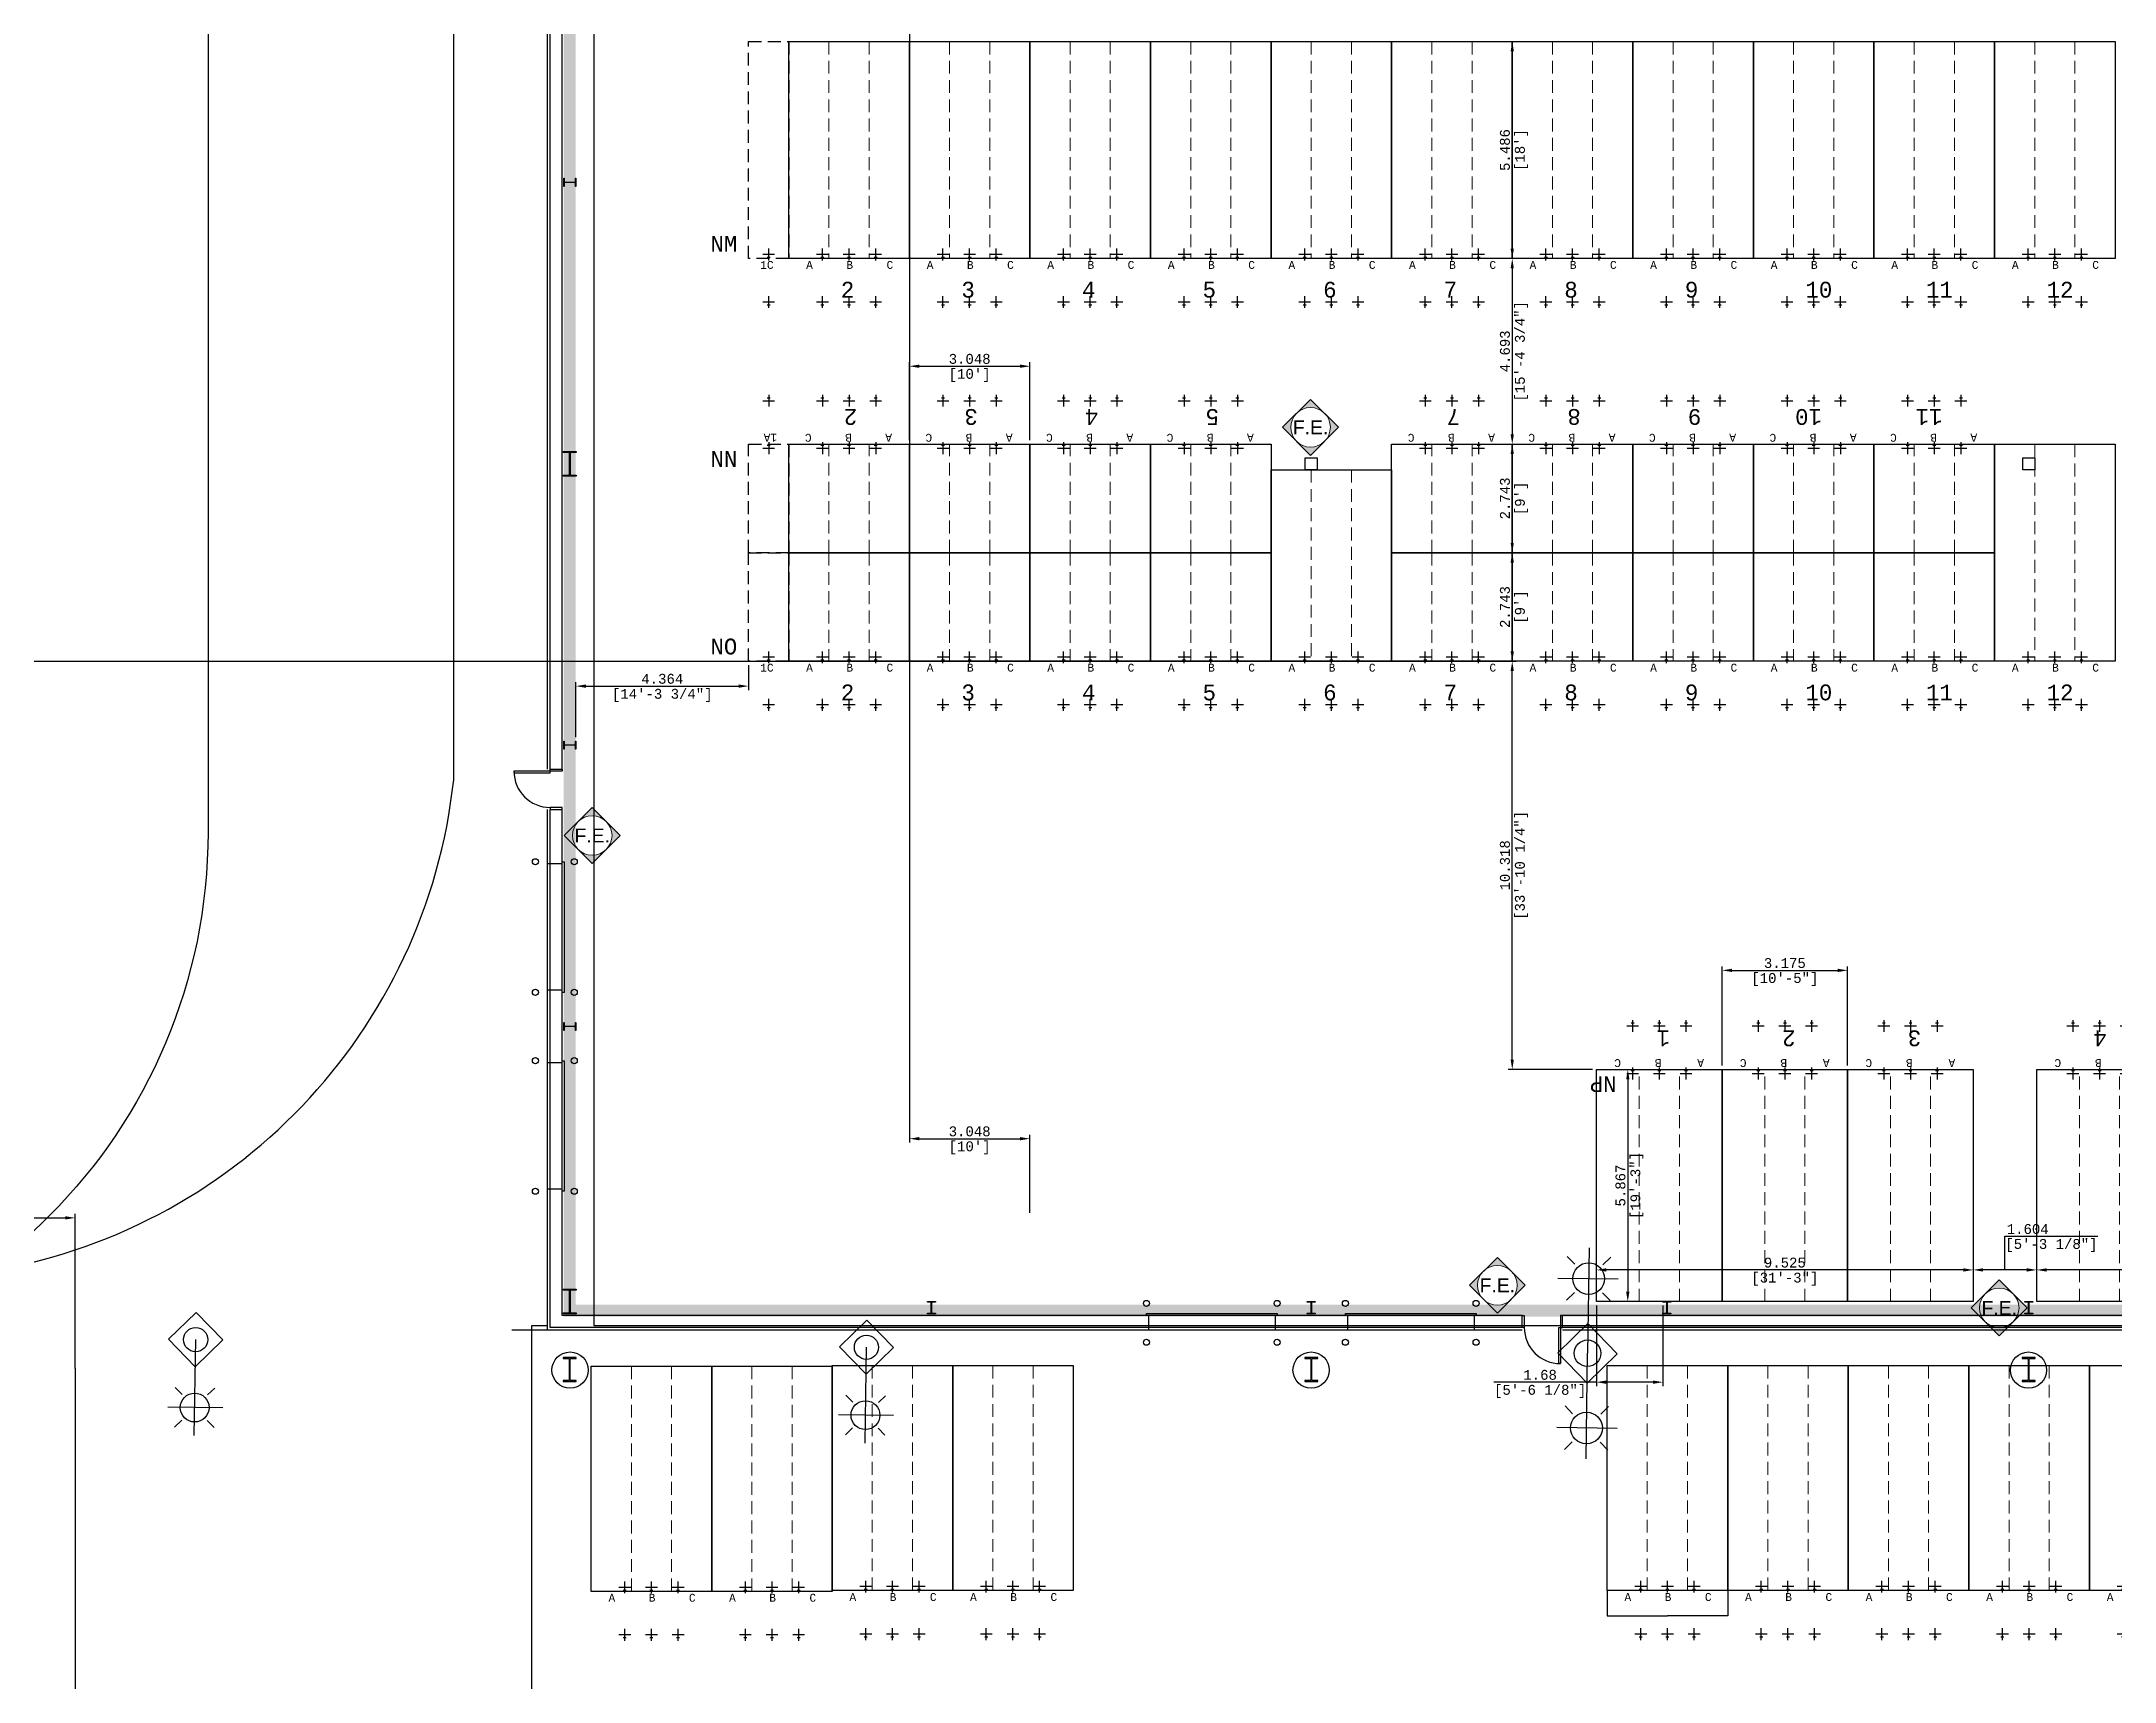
# Model space of a CAD drawing. Header units: inches. Extents: x -233729 to 737493, y -275239 to 196021.
# Drawn here: x 350519 to 402923, y -11750 to 29705 of the extents above; entities that cross this region are included whole.
import ezdxf
from ezdxf.enums import TextEntityAlignment as Align

# ---------------------------------------------------------------- set-up
doc = ezdxf.new("R2010")
doc.units = ezdxf.units.IN
doc.header["$MEASUREMENT"] = 0
doc.linetypes.add('DASHED', pattern=[0.75, 0.5, -0.25])
for name, color, linetype in [('_FL_AREAS', 92, 'Continuous'), ('_FL_EXT_ELECTRICAL', 252, 'Continuous'), ('_FL_NEW WH_WALLS', 1, 'Continuous'), ('Bin location transponder', 250, 'Continuous'), ('PR-CONCRETE', 224, 'Continuous'), ('WF_numbers', 6, 'Continuous')]:
    doc.layers.add(name, color=color, linetype=linetype)
for name, color, linetype, lineweight in [('PR-BLDG', 18, 'Continuous', 30), ('PR-CTR', 93, 'Continuous', 25), ('WF buffer', 1, 'DASHED', 30), ('WF dimensions', 3, 'Continuous', 30), ('WF dimentions', 3, 'Continuous', 30), ('WF transponder', 3, 'Continuous', 30), ('WF_bay', 5, 'Continuous', 30), ('WF_sketch_stock_areas', 30, 'Continuous', 30)]:
    doc.layers.add(name, color=color, linetype=linetype, lineweight=lineweight)
doc.styles.add('ARIAL', font='arial.ttf')
doc.styles.get("Standard").update_dxf_attribs({"font": 'arial.ttf'})
doc.styles.add('WF_txt', font='consola.ttf')
doc.dimstyles.new('DIM_50', dxfattribs={"dimscale": 50, "dimtxt": 5, "dimasz": 5, "dimexe": 2, "dimexo": 2, "dimgap": 1.1, "dimtad": 1, "dimtoh": 1, "dimdec": 3, "dimlfac": 0.001, "dimdsep": 46, "dimtxsty": 'WF_txt', "dimcen": 3, "dimclrd": 256, "dimclre": 256, "dimclrt": 7, "dimadec": 1, "dimazin": 0, "dimtfac": 1, "dimtdec": 3, "dimtmove": 0, "dimatfit": 3, "dimfxl": 10, "dimtolj": 1, "dimtzin": 0, "dimlwd": -1, "dimlwe": -1, "dimarcsym": 0})
doc.dimstyles.get("Standard").update_dxf_attribs({"dimtxt": 0.18, "dimasz": 0.18, "dimexe": 0.18, "dimexo": 0.0625, "dimgap": 0.09, "dimtad": 0, "dimtih": 1, "dimtoh": 1, "dimdec": 4, "dimzin": 0, "dimdsep": 46, "dimtxsty": 'Standard', "dimcen": 0.09, "dimadec": 0, "dimazin": 0, "dimtfac": 1, "dimtdec": 4, "dimtofl": 0, "dimtmove": 0, "dimatfit": 3, "dimfxl": 1, "dimtolj": 1, "dimtzin": 0, "dimarcsym": 0})

# ---------------------------------------------------------------- blocks, each defined once
blk = doc.blocks.new('A$Cd2fab3cb')
at = {"layer": 'PR-BLDG', "const_width": 1}
blk.add_lwpolyline([(-568.84, -884.21), (-414.59, 67.22), (0, 0), (-154.28, -951.57), (-568.87, -884.36)], dxfattribs=at)
at = {"layer": 'PR-CONCRETE'}
blk.add_lwpolyline([(183.1, -620.22), (300.88, 106.22), (-375.29, 215.84, 0.414214), (-426.92, 178.63), (-589.53, -824.37, -0.225878), (-596.57, -834.55, 1.082972), (-534.25, -925.43, -0.21352), (-522.41, -922.28), (-198.23, -974.84, -0.413147), (-160.99, -1026.3), (-166.15, -1058.87)], format="xyb", dxfattribs=at)
at = {"layer": 'PR-CTR', "elevation": 533}
blk.add_lwpolyline([(-165.21, -999.09, 0.340075), (-199.27, -954.03), (-405.18, -920.65, 0.012472), (-405.92, -920.55), (-574.3, -891.93, -0.422904), (-578.65, -885.74), (-432.19, 65.46, -0.414074), (-414.99, 77.87), (-204.68, 48.23), (-136.04, 36.99), (0.05, 9.66), (2.47, 5.66), (3.46, -0.56)], format="xyb", dxfattribs=at)
blk = doc.blocks.new('LS2')
for p, q in [((0, 0.2573), (0, 0)), ((-0.0531, 0.2353), (-0.0342, 0.2164)), ((0.0531, 0.2353), (0.0342, 0.2164)), ((-0.0751, 0.1822), (0.0722, 0.1822)), ((-0.0342, 0.148), (-0.0531, 0.1291)), ((0.0342, 0.148), (0.0531, 0.1291)), ((0, -0.2573), (0, 0)), ((-0.0342, -0.148), (-0.0531, -0.1291)), ((0.0342, -0.148), (0.0531, -0.1291)), ((0.0751, -0.1822), (-0.0722, -0.1822)), ((-0.0531, -0.2353), (-0.0342, -0.2164)), ((0.0531, -0.2353), (0.0342, -0.2164))]:
    blk.add_line(p, q)
at = {"flags": 128}
blk.add_lwpolyline([(0, 0.0726), (-0.0726, 0), (0, -0.0726), (0.0726, 0)], close=True, dxfattribs=at)
for centre, radius in [((0, 0.1822), 0.0387), ((0, 0), 0.0324), ((0, -0.1822), 0.0387)]:
    blk.add_circle(centre, radius)
blk = doc.blocks.new('*U19', base_point=(1597961.235, 829321.03, 564.327))
at = {"xscale": 34.01107394007052, "yscale": 34.01107394007052, "zscale": 34.01107394007052, "rotation": 260}
blk.add_blockref('LS2', (1597961.235, 829321.03, 564.327), dxfattribs=at)
blk = doc.blocks.new('LS1')
at = {"color": 0}
for p, q in [((-0.0531, 0.2353), (-0.0342, 0.2164)), ((0, 0.2573), (0, 0)), ((0.0531, 0.2353), (0.0342, 0.2164)), ((-0.0751, 0.1822), (0.0722, 0.1822)), ((-0.0342, 0.148), (-0.0531, 0.1291)), ((0.0342, 0.148), (0.0531, 0.1291))]:
    blk.add_line(p, q, dxfattribs=at)
at = {"color": 0, "flags": 128}
blk.add_lwpolyline([(0, 0.0726), (-0.0726, 0), (0, -0.0726), (0.0726, 0)], close=True, dxfattribs=at)
at = {"color": 0}
for centre, radius in [((0, 0.1822), 0.0387), ((0, 0), 0.0324)]:
    blk.add_circle(centre, radius, dxfattribs=at)
blk = doc.blocks.new('*U20', base_point=(1597930.302, 829136.435, 571.673))
at = {"xscale": 30.92178326998604, "yscale": 30.92178326998604, "zscale": 30.92178326998604, "rotation": 260}
blk.add_blockref('LS1', (1597930.302, 829136.435, 571.673), dxfattribs=at)
blk = doc.blocks.new('*U26', base_point=(1597961.235, 829321.03, 564.327))
at = {"xscale": 34.01107394007052, "yscale": 34.01107394007052, "zscale": 34.01107394007052, "rotation": 260}
blk.add_blockref('LS2', (1597961.235, 829321.03, 564.327), dxfattribs=at)
blk = doc.blocks.new('A$C61e42c62')
at = {"layer": '_FL_NEW WH_WALLS'}
for p, q in [((-2554.2, 3295.9), (-2554.2, 5327.9)), ((-2551.5, 3295.9), (-2551.5, 5327.9)), ((-2539.5, 3295.9), (-2539.5, 5327.9)), ((-2554.2, 2737.7), (-2554.2, 3255.9)), ((-2551.5, 2740.4), (-2551.5, 3255.9)), ((-2539.5, 2752.4), (-2539.5, 3255.9)), ((-2539.5, 3201.9), (-2554.2, 3201.9)), ((-2539.5, 3075.9), (-2554.2, 3075.9)), ((-2539.5, 3003.9), (-2554.2, 3003.9)), ((-2539.5, 2877.9), (-2554.2, 2877.9)), ((-1584, 2752.4), (-2539.5, 2752.4)), ((-1956, 2752.4), (-1956, 2737.7)), ((-1830, 2752.4), (-1830, 2737.7)), ((-1758, 2752.4), (-1758, 2737.7)), ((-1632, 2752.4), (-1632, 2737.7)), ((1562, 2752.4), (-1544, 2752.4)), ((-2554.2, 2737.7), (-2589.7, 2737.7)), ((-2569.7, 0), (-2569.7, 2742.4)), ((-2569.7, 2742.4), (-2554.2, 2742.4)), ((-1584, 2737.7), (-2554.2, 2737.7)), ((-1584, 2740.4), (-2551.5, 2740.4)), ((1562, 2740.4), (-1544, 2740.4)), ((1562, 2737.7), (-1544, 2737.7))]:
    blk.add_line(p, q, dxfattribs=at)
for points in [[(-2538, 3879.9), (-2538, 3884), (-2537.4, 3884), (-2537.4, 3880.9, 0.414214), (-2536.6, 3880.1), (-2527.2, 3880.1, 0.414214), (-2526.4, 3880.9), (-2526.4, 3884), (-2525.8, 3884), (-2525.8, 3875.9), (-2526.4, 3875.9), (-2526.4, 3879, 0.414214), (-2527.2, 3879.8), (-2536.6, 3879.8, 0.414214), (-2537.4, 3879), (-2537.4, 3875.9), (-2538, 3875.9), (-2538, 3879.9)], [(-2532, 3612.2), (-2525.6, 3612.2), (-2525.6, 3611.2), (-2530.9, 3611.2, 0.414214), (-2531.7, 3610.4), (-2531.7, 3589.5, 0.414214), (-2530.9, 3588.7), (-2525.6, 3588.7), (-2525.6, 3587.7), (-2538.4, 3587.7), (-2538.4, 3588.7), (-2533.1, 3588.7, 0.414214), (-2532.3, 3589.5), (-2532.3, 3610.4, 0.414214), (-2533.1, 3611.2), (-2538.4, 3611.2), (-2538.4, 3612.2), (-2532, 3612.2)], [(-2538, 3319.9), (-2538, 3324), (-2537.4, 3324), (-2537.4, 3320.9, 0.414214), (-2536.6, 3320.1), (-2527.2, 3320.1, 0.414214), (-2526.4, 3320.9), (-2526.4, 3324), (-2525.8, 3324), (-2525.8, 3315.9), (-2526.4, 3315.9), (-2526.4, 3319, 0.414214), (-2527.2, 3319.8), (-2536.6, 3319.8, 0.414214), (-2537.4, 3319), (-2537.4, 3315.9), (-2538, 3315.9), (-2538, 3319.9)], [(-2538, 3039.9), (-2538, 3044), (-2537.4, 3044), (-2537.4, 3040.9, 0.414214), (-2536.6, 3040.1), (-2527.2, 3040.1, 0.414214), (-2526.4, 3040.9), (-2526.4, 3044), (-2525.8, 3044), (-2525.8, 3035.9), (-2526.4, 3035.9), (-2526.4, 3039, 0.414214), (-2527.2, 3039.8), (-2536.6, 3039.8, 0.414214), (-2537.4, 3039), (-2537.4, 3035.9), (-2538, 3035.9), (-2538, 3039.9)], [(-2532, 2778.4), (-2525.6, 2778.4), (-2525.6, 2777.5), (-2530.9, 2777.5, 0.414214), (-2531.7, 2776.7), (-2531.7, 2755.7, 0.414214), (-2530.9, 2754.9), (-2525.6, 2754.9), (-2525.6, 2753.9), (-2538.4, 2753.9), (-2538.4, 2754.9), (-2533.1, 2754.9, 0.414214), (-2532.3, 2755.7), (-2532.3, 2776.7, 0.414214), (-2533.1, 2777.5), (-2538.4, 2777.5), (-2538.4, 2778.4), (-2532, 2778.4)], [(-2172, 2766.1), (-2168, 2766.1), (-2168, 2765.5), (-2171.1, 2765.5, 0.414214), (-2171.8, 2764.8), (-2171.8, 2755.3, 0.414214), (-2171.1, 2754.6), (-2168, 2754.6), (-2168, 2753.9), (-2176, 2753.9), (-2176, 2754.6), (-2172.9, 2754.6, 0.414214), (-2172.2, 2755.3), (-2172.2, 2764.8, 0.414214), (-2172.9, 2765.5), (-2176, 2765.5), (-2176, 2766.1), (-2172, 2766.1)], [(-1794, 2766.1), (-1790, 2766.1), (-1790, 2765.5), (-1793.1, 2765.5, 0.414214), (-1793.8, 2764.8), (-1793.8, 2755.3, 0.414214), (-1793.1, 2754.6), (-1790, 2754.6), (-1790, 2753.9), (-1798, 2753.9), (-1798, 2754.6), (-1794.9, 2754.6, 0.414214), (-1794.2, 2755.3), (-1794.2, 2764.8, 0.414214), (-1794.9, 2765.5), (-1798, 2765.5), (-1798, 2766.1), (-1794, 2766.1)], [(-1440, 2766.1), (-1436, 2766.1), (-1436, 2765.5), (-1439.1, 2765.5, 0.414214), (-1439.8, 2764.8), (-1439.8, 2755.3, 0.414214), (-1439.1, 2754.6), (-1436, 2754.6), (-1436, 2753.9), (-1444, 2753.9), (-1444, 2754.6), (-1440.9, 2754.6, 0.414214), (-1440.2, 2755.3), (-1440.2, 2764.8, 0.414214), (-1440.9, 2765.5), (-1444, 2765.5), (-1444, 2766.1), (-1440, 2766.1)], [(-1080, 2766.1), (-1076, 2766.1), (-1076, 2765.5), (-1079.1, 2765.5, 0.414214), (-1079.8, 2764.8), (-1079.8, 2755.3, 0.414214), (-1079.1, 2754.6), (-1076, 2754.6), (-1076, 2753.9), (-1084, 2753.9), (-1084, 2754.6), (-1080.9, 2754.6, 0.414214), (-1080.2, 2755.3), (-1080.2, 2764.8, 0.414214), (-1080.9, 2765.5), (-1084, 2765.5), (-1084, 2766.1), (-1080, 2766.1)]]:
    blk.add_lwpolyline(points, format="xyb", dxfattribs=at)
for points in [[(-1788, 3593.9), (-1800, 3593.9), (-1800, 3605.9), (-1788, 3605.9)], [(-1074, 3593.9), (-1086, 3593.9), (-1086, 3605.9), (-1074, 3605.9)], [(-2551.5, 3293.9), (-2587.5, 3293.9), (-2587.5, 3292.2), (-2551.5, 3292.2)], [(-2551.5, 3295.9), (-2539.5, 3295.9), (-2539.5, 3293.9), (-2551.5, 3293.9)], [(-2539.5, 3257.9), (-2551.5, 3257.9), (-2551.5, 3255.9), (-2539.5, 3255.9)], [(-2537.5, 3073.9), (-2539.5, 3073.9), (-2539.5, 3203.9), (-2537.5, 3203.9)], [(-2537.5, 2875.9), (-2539.5, 2875.9), (-2539.5, 3005.9), (-2537.5, 3005.9)], [(-1828, 2754.4), (-1828, 2752.4), (-1958, 2752.4), (-1958, 2754.4)], [(-1630, 2754.4), (-1630, 2752.4), (-1760, 2752.4), (-1760, 2754.4)], [(-1582, 2752.4), (-1582, 2740.4), (-1584, 2740.4), (-1584, 2752.4)], [(-1544, 2740.4), (-1544, 2752.4), (-1546, 2752.4), (-1546, 2740.4)], [(-1546, 2740.4), (-1546, 2704.4), (-1547.7, 2704.4), (-1547.7, 2740.4)]]:
    blk.add_lwpolyline(points, close=True, dxfattribs=at)
for points in [[(-2525.5, 2710.5), (-2538.5, 2710.5), (-2538.5, 2709.5), (-2532.5, 2709.5), (-2532.5, 2687.5), (-2538.5, 2687.5), (-2538.5, 2686.5), (-2525.5, 2686.5), (-2525.5, 2687.5), (-2531.5, 2687.5), (-2531.5, 2709.5), (-2525.5, 2709.5), (-2525.5, 2710.5)], [(-1787.5, 2710.5), (-1800.5, 2710.5), (-1800.5, 2709.5), (-1794.5, 2709.5), (-1794.5, 2687.5), (-1800.5, 2687.5), (-1800.5, 2686.5), (-1787.5, 2686.5), (-1787.5, 2687.5), (-1793.5, 2687.5), (-1793.5, 2709.5), (-1787.5, 2709.5), (-1787.5, 2710.5)], [(-1073.5, 2710.5), (-1086.5, 2710.5), (-1086.5, 2709.5), (-1080.5, 2709.5), (-1080.5, 2687.5), (-1086.5, 2687.5), (-1086.5, 2686.5), (-1073.5, 2686.5), (-1073.5, 2687.5), (-1079.5, 2687.5), (-1079.5, 2709.5), (-1073.5, 2709.5), (-1073.5, 2710.5)]]:
    blk.add_lwpolyline(points, dxfattribs=at)
for centre, radius in [((-2566.2, 3203.9), 3), ((-2527.5, 3203.9), 3), ((-2566.2, 3073.9), 3), ((-2527.5, 3073.9), 3), ((-2566.2, 3005.9), 3), ((-2527.5, 3005.9), 3), ((-2566.2, 2875.9), 3), ((-2527.5, 2875.9), 3), ((-1958, 2764.4), 3), ((-1828, 2764.4), 3), ((-1760, 2764.4), 3), ((-1630, 2764.4), 3), ((-1958, 2725.7), 3), ((-1828, 2725.7), 3), ((-1760, 2725.7), 3), ((-1630, 2725.7), 3), ((-2531.7, 2698), 18), ((-1794.2, 2698), 18), ((-1080.2, 2698), 18)]:
    blk.add_circle(centre, radius, dxfattribs=at)
for centre in [(-2551.5, 3293.9), (-1546, 2740.4)]:
    blk.add_arc(centre, 36, 180, 270, dxfattribs=at)
blk = doc.blocks.new('*D195')
at = {"layer": 'WF dimentions', "transparency": 16777216}
for p, q in [((-233, -3519), (-233, 70)), ((351372, -3834), (351372, 70)), ((17, -30), (351122, -30))]:
    blk.add_line(p, q, dxfattribs=at)
for points in [[(17, 12), (17, -71), (-233, -30)], [(351122, 12), (351122, -71), (351372, -30)]]:
    blk.add_solid(points, dxfattribs=at)
at = {"layer": 'WF dimentions', "color": 7, "transparency": 16777216, "char_height": 250, "attachment_point": 5, "style": 'WF_txt'}
for s, insert in [('\\A1;351.605', (175569, 154)), ('\\A1;[1153\'-6 3/4"]', (175569, -263))]:
    blk.add_mtext(s, dxfattribs=dict(at, insert=insert))
blk = doc.blocks.new('Bin location transponder')
at = {"layer": 'Bin location transponder', "color": 3, "lineweight": 30}
for p, q in [((-600, 0), (600, 0)), ((-150, 300), (150, 300)), ((0, 600), (0, -600))]:
    blk.add_line(p, q, dxfattribs=at)
blk = doc.blocks.new('WF 120x224in bay')
at = {"layer": 'WF_bay', "linetype": 'DASHED', "lineweight": 5, "ltscale": 650}
for p, q in [((1016, 5690), (1016, 0)), ((2032, 5690), (2032, 0))]:
    blk.add_line(p, q, dxfattribs=at)
at = {"layer": 'WF_bay'}
blk.add_lwpolyline([(0, 5690), (3048, 5690), (3048, 0), (0, 0)], close=True, dxfattribs=at)
at = {"layer": 'WF transponder', "xscale": 0.25, "yscale": 0.25, "zscale": 0.25, "rotation": 180.0000000062352}
for p in [(850, 100), (1524, 100), (2198, 100), (850, -1100), (1524, -1100), (2198, -1100)]:
    blk.add_blockref('Bin location transponder', p, dxfattribs=at)
at = {"layer": 'WF_numbers', "linetype": 'DASHED', "char_height": 200, "attachment_point": 1, "rotation": 0, "style": 'WF_txt'}
for s, insert in [('A', (439, -62, -723)), ('B', (1455, -62, -723)), ('C', (2471, -62, -723))]:
    blk.add_mtext_dynamic_manual_height_columns(s, width=423.53, gutter_width=2118, heights=[0], dxfattribs=dict(at, insert=insert))
blk = doc.blocks.new('*D269')
at = {"color": 0, "lineweight": -2, "transparency": 16777216}
for p, q in [((390096, -9451), (390096, -10093)), ((393144, -9451), (393144, -10093)), ((390097, -10093), (391620, -10093)), ((393144, -10093), (391621, -10093))]:
    blk.add_line(p, q, dxfattribs=at)
at = {"color": 0, "transparency": 16777216}
for points in [[(390097, -10093), (390097, -10093), (390096, -10093)], [(393144, -10093), (393144, -10093), (393144, -10093)]]:
    blk.add_solid(points, dxfattribs=at)
at = {"color": 0, "transparency": 16777216, "insert": (391620, -10093), "char_height": 0.18, "attachment_point": 5}
blk.add_mtext('\\A1;3048.0000', dxfattribs=at)
blk = doc.blocks.new('WF 10x18ft bay')
at = {"layer": 'WF_bay', "linetype": 'DASHED', "lineweight": 5, "ltscale": 650}
for p, q in [((1016, 5486), (1016, 0)), ((2032, 5486), (2032, 0))]:
    blk.add_line(p, q, dxfattribs=at)
at = {"layer": 'WF_bay'}
blk.add_lwpolyline([(0, 5486), (3048, 5486), (3048, 0), (0, 0)], close=True, dxfattribs=at)
at = {"layer": 'WF transponder', "xscale": 0.25, "yscale": 0.25, "zscale": 0.25, "rotation": 180.0000000062352}
for p in [(850, 100), (1524, 100), (2198, 100), (850, -1100), (1524, -1100), (2198, -1100)]:
    blk.add_blockref('Bin location transponder', p, dxfattribs=at)
at = {"layer": 'WF_numbers', "linetype": 'DASHED', "char_height": 200, "attachment_point": 1, "rotation": 0, "style": 'WF_txt'}
for s, insert in [('A', (439, -62, -723)), ('B', (1455, -62, -723)), ('C', (2471, -62, -723))]:
    blk.add_mtext_dynamic_manual_height_columns(s, width=423.53, gutter_width=2118, heights=[0], dxfattribs=dict(at, insert=insert))
blk = doc.blocks.new('WF 40x216in buffer')
at = {"layer": 'WF buffer', "ltscale": 650}
blk.add_lwpolyline([(0, 5486), (1016, 5486), (1016, 0), (0, 0)], close=True, dxfattribs=at)
at = {"layer": 'WF transponder', "xscale": 0.25, "yscale": 0.25, "zscale": 0.25, "rotation": 180.0000000062352}
for p in [(508, 100), (508, -1100)]:
    blk.add_blockref('Bin location transponder', p, dxfattribs=at)
blk = doc.blocks.new('*D472')
at = {"layer": 'WF dimensions', "transparency": 16777216}
for p, q in [((387698, 29455), (387698, 24468)), ((387798, 29705), (387798, 29705)), ((387798, 24218), (387798, 24218))]:
    blk.add_line(p, q, dxfattribs=at)
for points in [[(387656, 29455), (387739, 29455), (387698, 29705)], [(387656, 24468), (387739, 24468), (387698, 24218)]]:
    blk.add_solid(points, dxfattribs=at)
at = {"layer": 'WF dimensions', "color": 7, "transparency": 16777216, "char_height": 250, "attachment_point": 5, "rotation": 90, "style": 'WF_txt'}
for s, insert in [('\\A1;5.486', (387514, 26961)), ("\\A1;[18']", (387930, 26961))]:
    blk.add_mtext(s, dxfattribs=dict(at, insert=insert))
blk = doc.blocks.new('*D473')
at = {"layer": 'WF dimensions', "transparency": 16777216}
for p, q in [((387798, 24218), (387798, 24218)), ((387698, 23968), (387698, 19775)), ((387798, 19525), (387798, 19525))]:
    blk.add_line(p, q, dxfattribs=at)
for points in [[(387656, 23968), (387739, 23968), (387698, 24218)], [(387656, 19775), (387739, 19775), (387698, 19525)]]:
    blk.add_solid(points, dxfattribs=at)
at = {"layer": 'WF dimensions', "color": 7, "transparency": 16777216, "char_height": 250, "attachment_point": 5, "rotation": 90, "style": 'WF_txt'}
for s, insert in [('\\A1;[15\'-4 3/4"]', (387930, 21872)), ('\\A1;4.693', (387514, 21872))]:
    blk.add_mtext(s, dxfattribs=dict(at, insert=insert))
blk = doc.blocks.new('WF 10x9ft bay')
at = {"layer": 'WF_bay', "linetype": 'DASHED', "lineweight": 5, "ltscale": 650}
for p, q in [((465782538, 222999616), (465782538, 222996873)), ((465783554, 222999616), (465783554, 222996873))]:
    blk.add_line(p, q, dxfattribs=at)
at = {"layer": 'WF_bay'}
blk.add_lwpolyline([(465781522, 222999616), (465784570, 222999616), (465784570, 222996873), (465781522, 222996873)], close=True, dxfattribs=at)
at = {"layer": 'WF transponder', "xscale": 0.25, "yscale": 0.25, "zscale": 0.25, "rotation": 180.0000000062352}
for p in [(465782372, 222996973), (465783046, 222996973), (465783720, 222996973), (465782372, 222995773), (465783046, 222995773), (465783720, 222995773)]:
    blk.add_blockref('Bin location transponder', p, dxfattribs=at)
at = {"layer": 'WF_numbers', "linetype": 'DASHED', "char_height": 200, "attachment_point": 1, "rotation": 0, "style": 'WF_txt'}
for s, insert in [('A', (465781961, 222996811, -723)), ('B', (465782977, 222996811, -723)), ('C', (465783993, 222996811, -723))]:
    blk.add_mtext_dynamic_manual_height_columns(s, width=423.53, gutter_width=2118, heights=[0], dxfattribs=dict(at, insert=insert))
blk = doc.blocks.new('WF 40x108in buffer')
at = {"layer": 'WF buffer', "ltscale": 650}
blk.add_lwpolyline([(423737267, 242942641), (423738283, 242942641), (423738283, 242939898), (423737267, 242939898)], close=True, dxfattribs=at)
at = {"layer": 'WF transponder', "xscale": 0.25, "yscale": 0.25, "zscale": 0.25, "rotation": 180.0000000062352}
for p in [(423737775, 242939998), (423737775, 242938798)]:
    blk.add_blockref('Bin location transponder', p, dxfattribs=at)
blk = doc.blocks.new('WF 125x231in bay')
at = {"layer": 'WF_bay', "linetype": 'DASHED', "lineweight": 5, "ltscale": 650}
for p, q in [((1079, 5867), (1079, 0)), ((2095, 5867), (2095, 0))]:
    blk.add_line(p, q, dxfattribs=at)
at = {"layer": 'WF_bay'}
blk.add_lwpolyline([(0, 5867), (3175, 5867), (3175, 0), (0, 0)], close=True, dxfattribs=at)
at = {"layer": 'WF transponder', "xscale": 0.25, "yscale": 0.25, "zscale": 0.25, "rotation": 180.0000000062352}
for p in [(913, 100), (1587, 100), (2261, 100), (913, -1100), (1587, -1100), (2261, -1100)]:
    blk.add_blockref('Bin location transponder', p, dxfattribs=at)
at = {"layer": 'WF_numbers', "linetype": 'DASHED', "char_height": 200, "attachment_point": 1, "rotation": 0, "style": 'WF_txt'}
for s, insert in [('A', (457, -62, -723)), ('B', (1532, -62, -723)), ('C', (2556, -62, -723))]:
    blk.add_mtext_dynamic_manual_height_columns(s, width=423.53, gutter_width=2118, heights=[0], dxfattribs=dict(at, insert=insert))
blk = doc.blocks.new('*D489')
at = {"layer": 'WF dimensions', "transparency": 16777216}
for p, q in [((387798, 19525), (387798, 19525)), ((387698, 19275), (387698, 17032)), ((387798, 16782), (387798, 16782))]:
    blk.add_line(p, q, dxfattribs=at)
for points in [[(387656, 19275), (387739, 19275), (387698, 19525)], [(387656, 17032), (387739, 17032), (387698, 16782)]]:
    blk.add_solid(points, dxfattribs=at)
at = {"layer": 'WF dimensions', "color": 7, "transparency": 16777216, "char_height": 250, "attachment_point": 5, "rotation": 90, "style": 'WF_txt'}
for s, insert in [('\\A1;2.743', (387514, 18154)), ("\\A1;[9']", (387930, 18154))]:
    blk.add_mtext(s, dxfattribs=dict(at, insert=insert))
blk = doc.blocks.new('*D490')
at = {"layer": 'WF dimensions', "transparency": 16777216}
for p, q in [((387798, 16782), (387798, 16782)), ((387698, 16532), (387698, 14289)), ((100, 14039), (387798, 14039))]:
    blk.add_line(p, q, dxfattribs=at)
for points in [[(387656, 16532), (387739, 16532), (387698, 16782)], [(387656, 14289), (387739, 14289), (387698, 14039)]]:
    blk.add_solid(points, dxfattribs=at)
at = {"layer": 'WF dimensions', "color": 7, "transparency": 16777216, "char_height": 250, "attachment_point": 5, "rotation": 90, "style": 'WF_txt'}
for s, insert in [('\\A1;2.743', (387514, 15410)), ("\\A1;[9']", (387930, 15410))]:
    blk.add_mtext(s, dxfattribs=dict(at, insert=insert))
blk = doc.blocks.new('*D453')
at = {"layer": 'WF dimensions', "transparency": 16777216}
for p, q in [((387698, 3971), (387698, 13789)), ((387798, 14039), (387798, 14039)), ((389727, 3721), (387598, 3721))]:
    blk.add_line(p, q, dxfattribs=at)
for points in [[(387656, 13789), (387739, 13789), (387698, 14039)], [(387656, 3971), (387739, 3971), (387698, 3721)]]:
    blk.add_solid(points, dxfattribs=at)
at = {"layer": 'WF dimensions', "color": 7, "transparency": 16777216, "char_height": 250, "attachment_point": 5, "rotation": 90, "style": 'WF_txt'}
for s, insert in [('\\A1;[33\'-10 1/4"]', (387930, 8880)), ('\\A1;10.318', (387514, 8880))]:
    blk.add_mtext(s, dxfattribs=dict(at, insert=insert))
blk = doc.blocks.new('*D454')
at = {"layer": 'WF dimensions', "transparency": 16777216}
for p, q in [((390719, 3721), (390719, 3721)), ((390619, 3471), (390619, -1897)), ((390719, -2147), (390719, -2147))]:
    blk.add_line(p, q, dxfattribs=at)
for points in [[(390577, 3471), (390660, 3471), (390619, 3721)], [(390577, -1897), (390660, -1897), (390619, -2147)]]:
    blk.add_solid(points, dxfattribs=at)
at = {"layer": 'WF dimensions', "color": 7, "transparency": 16777216, "char_height": 250, "attachment_point": 5, "rotation": 90, "style": 'WF_txt'}
for s, insert in [('\\A1;5.867', (390435, 787)), ('\\A1;[19\'-3"]', (390851, 787))]:
    blk.add_mtext(s, dxfattribs=dict(at, insert=insert))
blk = doc.blocks.new('*D493')
at = {"layer": 'WF dimensions', "transparency": 16777216}
for p, q in [((372458, 114768), (372458, 1871)), ((372708, 1971), (375256, 1971)), ((375506, 100), (375506, 2071))]:
    blk.add_line(p, q, dxfattribs=at)
for points in [[(372708, 2013), (372708, 1930), (372458, 1971)], [(375256, 2013), (375256, 1930), (375506, 1971)]]:
    blk.add_solid(points, dxfattribs=at)
at = {"layer": 'WF dimensions', "color": 7, "transparency": 16777216, "char_height": 250, "attachment_point": 5, "style": 'WF_txt'}
for s, insert in [('\\A1;3.048', (373982, 2155)), ("\\A1;[10']", (373982, 1739))]:
    blk.add_mtext(s, dxfattribs=dict(at, insert=insert))
blk = doc.blocks.new('*D494')
at = {"layer": 'WF dimensions', "transparency": 16777216}
for p, q in [((393002, 3821), (393002, 6326)), ((396177, 3821), (396177, 6326)), ((393252, 6226), (395927, 6226))]:
    blk.add_line(p, q, dxfattribs=at)
for points in [[(393252, 6267), (393252, 6184), (393002, 6226)], [(395927, 6267), (395927, 6184), (396177, 6226)]]:
    blk.add_solid(points, dxfattribs=at)
at = {"layer": 'WF dimensions', "color": 7, "transparency": 16777216, "char_height": 250, "attachment_point": 5, "style": 'WF_txt'}
for s, insert in [('\\A1;3.175', (394589, 6409)), ('\\A1;[10\'-5"]', (394589, 5993))]:
    blk.add_mtext(s, dxfattribs=dict(at, insert=insert))
blk = doc.blocks.new('F.E.')
at = {"layer": 'WF dimensions', "transparency": 33554687}
h = blk.add_hatch(color=7, dxfattribs=at)
h.dxf.hatch_style = 1
h.paths.add_polyline_path([(1153007, 1003176), (1152654, 1003529, -0.198912), (1152800, 1003176, -0.198912), (1152654, 1002822)])
h.paths.add_polyline_path([(1152300, 1003883), (1151947, 1003529, -0.414214), (1152654, 1003529)])
h.paths.add_polyline_path([(1151800, 1003176, -0.198912), (1151947, 1003529), (1151593, 1003176), (1151947, 1002822, -0.198912)])
h.paths.add_polyline_path([(1152654, 1002822, -0.414214), (1151947, 1002822), (1152300, 1002468)])
at = {"layer": 'WF dimensions', "color": 7, "lineweight": 5}
blk.add_lwpolyline([(1152300, 1002468), (1153007, 1003176), (1152300, 1003883), (1151593, 1003176)], close=True, dxfattribs=at)
blk.add_circle((1152300, 1003176), 500, dxfattribs=at)
at = {"layer": 'WF dimensions', "color": 7, "style": 'ARIAL'}
blk.add_text('F.E.', height=350, dxfattribs=at).set_placement((1152300, 1003176), align=Align.MIDDLE_CENTER)
blk = doc.blocks.new('*D509')
at = {"layer": 'WF dimensions', "transparency": 16777216}
for p, q in [((400956, -1246), (400956, -1246)), ((435631, -1346), (401206, -1346)), ((435881, -1377), (435881, -1446))]:
    blk.add_line(p, q, dxfattribs=at)
for points in [[(401206, -1304), (401206, -1388), (400956, -1346)], [(435631, -1304), (435631, -1388), (435881, -1346)]]:
    blk.add_solid(points, dxfattribs=at)
at = {"layer": 'WF dimensions', "color": 7, "transparency": 16777216, "char_height": 250, "attachment_point": 5, "style": 'WF_txt'}
for s, insert in [('\\A1;34.925', (418418, -1162)), ('\\A1;[114\'-7"]', (418418, -1579))]:
    blk.add_mtext(s, dxfattribs=dict(at, insert=insert))
blk = doc.blocks.new('*D510')
at = {"layer": 'WF dimensions', "transparency": 16777216}
for p, q in [((400154, -1346), (400154, -496)), ((400154, -496), (402501, -496)), ((399352, -1246), (399352, -1246)), ((400706, -1346), (399602, -1346)), ((400956, -1246), (400956, -1246))]:
    blk.add_line(p, q, dxfattribs=at)
for points in [[(399602, -1304), (399602, -1388), (399352, -1346)], [(400706, -1304), (400706, -1388), (400956, -1346)]]:
    blk.add_solid(points, dxfattribs=at)
at = {"layer": 'WF dimensions', "color": 7, "transparency": 16777216, "char_height": 250, "attachment_point": 5, "style": 'WF_txt'}
for s, insert in [('\\A1;1.604', (400729, -313)), ('\\A1;[5\'-3 1/8"]', (401328, -729))]:
    blk.add_mtext(s, dxfattribs=dict(at, insert=insert))
blk = doc.blocks.new('*D511')
at = {"layer": 'WF dimensions', "transparency": 16777216}
for p, q in [((389827, -1246), (389827, -1246)), ((399102, -1346), (390077, -1346)), ((399352, -1246), (399352, -1246))]:
    blk.add_line(p, q, dxfattribs=at)
for points in [[(390077, -1304), (390077, -1388), (389827, -1346)], [(399102, -1304), (399102, -1388), (399352, -1346)]]:
    blk.add_solid(points, dxfattribs=at)
at = {"layer": 'WF dimensions', "color": 7, "transparency": 16777216, "char_height": 250, "attachment_point": 5, "style": 'WF_txt'}
for s, insert in [('\\A1;9.525', (394589, -1162)), ('\\A1;[31\'-3"]', (394589, -1579))]:
    blk.add_mtext(s, dxfattribs=dict(at, insert=insert))
blk = doc.blocks.new('*D480')
at = {"layer": 'WF dimensions', "transparency": 16777216}
for p, q in [((372458, 19625), (372458, 21596)), ((372708, 21496), (375256, 21496)), ((375506, 19625), (375506, 21596))]:
    blk.add_line(p, q, dxfattribs=at)
for points in [[(372708, 21538), (372708, 21455), (372458, 21496)], [(375256, 21538), (375256, 21455), (375506, 21496)]]:
    blk.add_solid(points, dxfattribs=at)
at = {"layer": 'WF dimensions', "color": 7, "transparency": 16777216, "char_height": 250, "attachment_point": 5, "style": 'WF_txt'}
for s, insert in [('\\A1;3.048', (373982, 21680)), ("\\A1;[10']", (373982, 21264))]:
    blk.add_mtext(s, dxfattribs=dict(at, insert=insert))
blk = doc.blocks.new('*D519')
at = {"layer": 'WF dimensions', "transparency": 16777216}
for p, q in [((368394, 13939), (368394, 13310)), ((364030, 12123), (364030, 13510)), ((364280, 13410), (368144, 13410))]:
    blk.add_line(p, q, dxfattribs=at)
for points in [[(364280, 13452), (364280, 13368), (364030, 13410)], [(368144, 13452), (368144, 13368), (368394, 13410)]]:
    blk.add_solid(points, dxfattribs=at)
at = {"layer": 'WF dimensions', "color": 7, "transparency": 16777216, "char_height": 250, "attachment_point": 5, "style": 'WF_txt'}
for s, insert in [('\\A1;4.364', (366212, 13594)), ('\\A1;[14\'-3 3/4"]', (366212, 13177))]:
    blk.add_mtext(s, dxfattribs=dict(at, insert=insert))
blk = doc.blocks.new('WF 10x16ft bay')
at = {"layer": 'WF_bay', "linetype": 'DASHED', "lineweight": 5, "ltscale": 650}
for p, q in [((1143863, 885521, -162219), (1143863, 880680, -162219)), ((1144879, 885521, -162219), (1144879, 880680, -162219))]:
    blk.add_line(p, q, dxfattribs=at)
at = {"layer": 'WF_bay', "elevation": -162219}
blk.add_lwpolyline([(1142847, 885521), (1145895, 885521), (1145895, 880680), (1142847, 880680)], close=True, dxfattribs=at)
at = {"layer": 'WF transponder', "xscale": 0.25, "yscale": 0.25, "zscale": 0.25, "rotation": 180.0000000062352}
for p in [(1143697, 880780, -162219), (1144371, 880780, -162219), (1145045, 880780, -162219), (1143697, 879580, -162219), (1144371, 879580, -162219), (1145045, 879580, -162219)]:
    blk.add_blockref('Bin location transponder', p, dxfattribs=at)
at = {"layer": 'WF_numbers', "linetype": 'DASHED', "char_height": 200, "attachment_point": 1, "rotation": 0, "style": 'WF_txt'}
for s, insert in [('A', (1143287, 880618, -162943)), ('B', (1144303, 880618, -162943)), ('C', (1145319, 880618, -162943))]:
    blk.add_mtext_dynamic_manual_height_columns(s, width=423.53, gutter_width=2118, heights=[0], dxfattribs=dict(at, insert=insert))
blk = doc.blocks.new('*D523')
at = {"layer": 'WF dimensions', "transparency": 16777216}
for p, q in [((389827, -2247), (389827, -4283)), ((391507, -2247), (391507, -4283)), ((389827, -4183), (387230, -4183)), ((391257, -4183), (390077, -4183))]:
    blk.add_line(p, q, dxfattribs=at)
for points in [[(390077, -4141), (390077, -4225), (389827, -4183)], [(391257, -4141), (391257, -4225), (391507, -4183)]]:
    blk.add_solid(points, dxfattribs=at)
at = {"layer": 'WF dimensions', "color": 7, "transparency": 16777216, "char_height": 250, "attachment_point": 5, "style": 'WF_txt'}
for s, insert in [('\\A1;1.68', (388403, -3999)), ('\\A1;[5\'-6 1/8"]', (388403, -4416))]:
    blk.add_mtext(s, dxfattribs=dict(at, insert=insert))

msp = doc.modelspace()

# ---------------------------------------------------------------- linework, layer by layer
at = {"layer": '_FL_AREAS', "elevation": -162219.4368}
msp.add_lwpolyline([(364480.62469, -2754.06185), (658427.72924, -2754.06185), (658427.72924, 126712.79719), (364480.62469, 126712.79719)], close=True, dxfattribs=at)
at = {"layer": 'WF_sketch_stock_areas'}
msp.add_line((351371.83463, -3829.74159), (351361.02485, -51758.50234, -166560.3984), dxfattribs=at)

# ---------------------------------------------------------------- block references
at = {"layer": '_FL_EXT_ELECTRICAL'}
for name, p, xscale, yscale, zscale, rotation in [('*U19', (389601.85044, -3452.6777, -157146.0408), 304.8, 304.8, 304.8, 279.165730897702), ('*U26', (389601.85044, -3452.6777, -157146.0408), 304.8, 304.8, 304.8, 279.165730897702), ('*U20', (354416.80165, -3107.10653, -154906.98), 304.8, 304.8, 304.8, 279.165730897702), ('LS1', (371372.60854, -3300.38672, -154943.556), 9424.959540691745, 9424.959540691745, 9424.959540691745, 179.16573089747), ('LS1', (371372.60854, -3300.38672, -154943.556), 9424.959540691745, 9424.959540691745, 9424.959540691745, 179.16573089747)]:
    msp.add_blockref(name, p, dxfattribs=dict(at, xscale=xscale, yscale=yscale, zscale=zscale, rotation=rotation))
at = {"layer": '_FL_NEW WH_WALLS', "color": 0, "xscale": 304.799999999516, "yscale": 304.799999999516, "zscale": 304.799999999516, "rotation": 279.2093042914935}
msp.add_blockref('A$Cd2fab3cb', (657699.67072, -2373.84916, -162219.4368), dxfattribs=at)
at = {"layer": '_FL_NEW WH_WALLS', "color": 0, "xscale": 25.39999999990112, "yscale": 25.39999999990112, "zscale": 25.39999999990112}
msp.add_blockref('A$C61e42c62', (428185.33739, -72406.61113, -162219.4368), dxfattribs=at)
at = {"layer": 'WF dimensions'}
for p in [(-769699.16594, -983224.37621, 162219.4368), (-787858.31591, -993542.1323, 162219.4368), (-764978.75275, -1004910.65687, 162219.4368), (-752291.29011, -1005481.48374, 162219.4368)]:
    msp.add_blockref('F.E.', p, dxfattribs=at)
at = {"layer": 'WF dimensions', "color": 7, "true_color": 0xffffff}
msp.add_blockref('WF 10x16ft bay', (-761245.56175, -866641.56904), dxfattribs=at)
at = {"layer": 'WF_sketch_stock_areas'}
for name, p in [('WF 40x216in buffer', (368393.7374, 24218.11561, -162219.4368)), ('WF 10x18ft bay', (369409.7374, 24218.11569, -162219.4368)), ('WF 10x18ft bay', (372457.7374, 24218.11569, -162219.4368)), ('WF 10x18ft bay', (375505.7374, 24218.11569, -162219.4368)), ('WF 10x18ft bay', (378553.7374, 24218.11569, -162219.4368)), ('WF 10x18ft bay', (381601.7374, 24218.11569, -162219.4368)), ('WF 10x18ft bay', (384649.7374, 24218.11569, -162219.4368)), ('WF 10x18ft bay', (387697.7374, 24218.11569, -162219.4368)), ('WF 10x18ft bay', (390745.7374, 24218.11569, -162219.4368)), ('WF 10x18ft bay', (393793.7374, 24218.11569, -162219.4368)), ('WF 10x18ft bay', (396841.7374, 24218.11569, -162219.4368)), ('WF 10x18ft bay', (399889.7374, 24218.11569, -162219.4368)), ('WF 10x18ft bay', (399889.7374, 14038.75323, -162219.4368)), ('WF 40x108in buffer', (-423368873.23013, -242925859.38891, -162219.4368)), ('WF 10x9ft bay', (-465412112.22557, -222982834.29999, -162219.4368)), ('WF 10x9ft bay', (-465409064.22557, -222982834.29999, -162219.4368)), ('WF 10x9ft bay', (-465406016.22557, -222982834.29999, -162219.4368)), ('WF 10x9ft bay', (-465402968.22557, -222982834.29999, -162219.4368)), ('WF 10x9ft bay', (-465396872.22557, -222982834.29999, -162219.4368)), ('WF 10x9ft bay', (-465393824.22557, -222982834.29999, -162219.4368)), ('WF 10x9ft bay', (-465390776.22557, -222982834.29999, -162219.4368)), ('WF 10x9ft bay', (-465387728.22557, -222982834.29999, -162219.4368)), ('WF 10x9ft bay', (-465384680.22557, -222982834.29999, -162219.4368)), ('WF 120x224in bay', (364413.76322, -9469.99202)), ('WF 120x224in bay', (367461.76322, -9469.99202)), ('WF 120x224in bay', (370505.28102, -9451.26872, -154943.556)), ('WF 120x224in bay', (373553.28102, -9451.26872, -154943.556)), ('WF 120x224in bay', (390096.38626, -9451.26872, -154943.556)), ('WF 120x224in bay', (393144.38626, -9451.26872, -154943.556)), ('WF 120x224in bay', (396192.38626, -9451.26872, -154943.556)), ('WF 120x224in bay', (399240.38626, -9451.26872, -154943.556)), ('WF 120x224in bay', (402288.38626, -9451.26872, -154943.556))]:
    msp.add_blockref(name, p, dxfattribs=at)
for name, p, rotation in [('WF 40x108in buffer', (424106676.69703, 242959423.30958, -162219.4368), 180.0000000018639), ('WF 10x9ft bay', (466153979.70077, 223016398.20604, -162219.4368), 179.9999999998993), ('WF 10x9ft bay', (466157027.70077, 223016398.20604, -162219.4368), 179.9999999998993), ('WF 10x9ft bay', (466160075.70077, 223016398.20604, -162219.4368), 179.9999999998993), ('WF 10x9ft bay', (466163123.70077, 223016398.20604, -162219.4368), 179.9999999998993), ('WF 10x9ft bay', (466169219.70077, 223016398.20604, -162219.4368), 179.9999999998993), ('WF 10x9ft bay', (466172267.70077, 223016398.20604, -162219.4368), 179.9999999998993), ('WF 10x9ft bay', (466175315.70077, 223016398.20604, -162219.4368), 179.9999999998993), ('WF 10x9ft bay', (466178363.70077, 223016398.20604, -162219.4368), 179.9999999998993), ('WF 10x9ft bay', (466181411.70077, 223016398.20604, -162219.4368), 179.9999999998993), ('WF 125x231in bay', (393001.9374, 3720.62863, -162219.4368), 180.0000000000014), ('WF 125x231in bay', (396176.9374, 3720.62863, -162219.4368), 180.0000000000014), ('WF 125x231in bay', (399351.9374, 3720.62863, -162219.4368), 180.0000000000014), ('WF 125x231in bay', (404130.95342, 3720.62714, -162219.4368), 180.0000000000014)]:
    msp.add_blockref(name, p, dxfattribs=dict(at, rotation=rotation))

# ---------------------------------------------------------------- texts
at = {"layer": 'WF_numbers', "linetype": 'DASHED', "char_height": 400, "style": 'WF_txt'}
for s, insert, attachment_point in [('NM', (368107.79589, 24790.58679, -324438.8736), 3), ('2', (370726.41764, 23630.19002, -162219.4368), 1), ('3', (373774.41764, 23630.19002, -162219.4368), 1), ('4', (376822.41764, 23630.19002, -162219.4368), 1), ('5', (379870.41764, 23630.19002, -162219.4368), 1), ('6', (382918.41764, 23630.19002, -162219.4368), 1), ('7', (385966.41764, 23630.19002, -162219.4368), 1), ('8', (389014.41764, 23630.19002, -162219.4368), 1), ('9', (392062.41764, 23630.19002, -162219.4368), 1), ('10', (395110.41764, 23630.19002, -162219.4368), 1), ('11', (398158.41764, 23630.19002, -162219.4368), 1), ('12', (401206.41764, 23630.19002, -162219.4368), 1), ('NO', (368107.79589, 14611.22462, -324438.8736), 3), ('2', (370726.41764, 13450.82785, -162219.4368), 1), ('3', (373774.41764, 13450.82785, -162219.4368), 1), ('4', (376822.41764, 13450.82785, -162219.4368), 1), ('5', (379870.41764, 13450.82785, -162219.4368), 1), ('6', (382918.41764, 13450.82785, -162219.4368), 1), ('7', (385966.41764, 13450.82785, -162219.4368), 1), ('8', (389014.41764, 13450.82785, -162219.4368), 1), ('9', (392062.41764, 13450.82785, -162219.4368), 1), ('10', (395110.41764, 13450.82785, -162219.4368), 1), ('11', (398158.41764, 13450.82785, -162219.4368), 1), ('12', (401206.41764, 13450.82785, -162219.4368), 1)]:
    msp.add_mtext_dynamic_manual_height_columns(s, width=423.5307578, gutter_width=2117.65379, heights=[0], dxfattribs=dict(at, insert=insert, attachment_point=attachment_point))
at = {"layer": 'WF_numbers', "linetype": 'DASHED', "attachment_point": 1, "style": 'WF_txt'}
for s, insert, char_height, rotation in [('1C', (368688.45251, 24155.76211, -162942.70209), 200, 0.000000001), ('2', (371141.05684, 20013.41596, -162219.4368), 400, 180), ('3', (374189.05684, 20013.41596, -162219.4368), 400, 180), ('4', (377237.05684, 20013.41596, -162219.4368), 400, 180), ('5', (380285.05684, 20013.41596, -162219.4368), 400, 180), ('7', (386381.05684, 20013.41596, -162219.4368), 400, 180), ('8', (389429.05684, 20013.41596, -162219.4368), 400, 180), ('9', (392477.05684, 20013.41596, -162219.4368), 400, 180), ('10', (395525.05684, 20013.41596, -162219.4368), 400, 180), ('11', (398573.05684, 20013.41596, -162219.4368), 400, 180), ('1A', (369115.02214, 19587.50693, -162942.70209), 200, 180.000000001), ('NN', (368107.7959, 18952.68248, -324438.8736), 400, 180), ('1C', (368688.45251, 13976.39994, -162942.70209), 200, 0.000000001), ('1', (391685.25684, 4308.5544, -162219.4368), 400, 180), ('2', (394860.25684, 4308.5544, -162219.4368), 400, 180), ('3', (398035.25684, 4308.5544, -162219.4368), 400, 180), ('4', (402726.76148, 4308.5544, -162219.4368), 400, 180), ('NP', (390332.79589, 3148.15768, -324438.8736), 400, 180)]:
    msp.add_mtext_dynamic_manual_height_columns(s, width=423.5307578, gutter_width=2117.65379, heights=[0], dxfattribs=dict(at, insert=insert, char_height=char_height, rotation=rotation))

# ---------------------------------------------------------------- dimensions: what is measured, and where the dimension line sits
dim = msp.add_linear_dim(base=(393144.38626, -10092.81388), p1=(390096.38626, -9451.26872, -154943.556), p2=(393144.38626, -9451.26872, -154943.556), dimstyle='Standard')
dim.commit()
dim.dimension.update_dxf_attribs({"geometry": '*D269', "text_midpoint": (391620.38626, -10092.81388)})
at = {"layer": 'WF dimensions'}
for base, p1, p2, picture, middle in [((375505.73743, 1971.33374), (372457.7374, 114868.36102, -162219.4368), (375505.73743, 0.00011, -162219.4368), '*D493', (373981.73742, 1971.33374)), ((375505.7374, 21496.48707), (372457.7374, 19525.15344, -162219.4368), (375505.7374, 19525.15344, -162219.4368), '*D480', (373981.7374, 21496.48707)), ((368393.7374, 13410.12177), (364029.7634, 12022.61705, -162219.4368), (368393.7374, 14038.75344, -162219.4368), '*D519', (366211.7504, 13410.12177)), ((396176.9374, 6225.51456), (393001.9374, 3720.62863, -162219.4368), (396176.9374, 3720.62863, -162219.4368), '*D494', (394589.4374, 6225.51456))]:
    dim = msp.add_linear_dim(base=base, p1=p1, p2=p2, dimstyle='DIM_50', override={"dimpost": '\\X'}, dxfattribs=at)
    dim.commit()
    dim.dimension.update_dxf_attribs({"geometry": picture, "text_midpoint": middle})
for base, p1, p2, override, picture, middle in [((387697.7374, 24218.11569), (387697.7374, 29704.51589, -162219.4368), (387697.7374, 24218.11569, -162219.4368), {"dimpost": '\\X', "dimtmove": 1}, '*D472', (387697.7374, 26961.31579)), ((387697.7374, 19525.15352), (387697.7374, 24218.11569, -162219.4368), (387697.7374, 19525.15352, -162219.4368), {"dimpost": '\\X', "dimtmove": 1}, '*D473', (387697.7374, 21871.6346)), ((387697.7374, 16781.95344), (387697.7374, 19525.15344, -162219.4368), (387697.7374, 16781.95344, -162219.4368), {"dimpost": '\\X'}, '*D489', (387697.7374, 18153.55344)), ((387697.7374, 14038.75344), (387697.7374, 16781.95344), (0, 14038.75344, -162219.4368), {"dimpost": '\\X'}, '*D490', (387697.7374, 15410.35344)), ((387697.7374, 14038.75344, -162219.4368), (389826.9374, 3720.62863, -162219.4368), (387697.7374, 14038.75344, -324438.8736), {"dimpost": '\\X'}, '*D453', (387697.7374, 8879.69104, -162219.4368)), ((390618.7374, -2146.77137), (390618.7374, 3720.62863, -162219.4368), (390618.7374, -2146.77137), {"dimpost": '\\X'}, '*D454', (390618.7374, 786.92863))]:
    dim = msp.add_linear_dim(base=base, p1=p1, p2=p2, angle=90, dimstyle='DIM_50', override=override, dxfattribs=at)
    dim.commit()
    dim.dimension.update_dxf_attribs({"geometry": picture, "text_midpoint": middle})
at = {"layer": 'WF dimensions', "color": 7, "true_color": 0xffffff}
for base, p1, p2, override, picture, middle in [((399351.9374, -1345.83499), (400955.95343, -1345.835, -162219.4368), (399351.9374, -1345.83501, -162219.4368), {"dimpost": '\\X', "dimtmove": 1}, '*D510', (400208.94541, -496.05496)), ((389826.9374, -1345.83499), (399351.9374, -1345.835, -162219.4368), (389826.9374, -1345.83501, -162219.4368), {"dimpost": '\\X', "dimtmove": 1}, '*D511', (394589.4374, -1345.83499)), ((400955.95343, -1345.83499), (435880.95343, -1276.53022, -162219.4368), (400955.95343, -1345.835, -162219.4368), {"dimpost": '\\X', "dimtmove": 1}, '*D509', (418418.45343, -1345.83499)), ((389826.9374, -4182.92656), (391506.72143, -2146.77137, -162219.4368), (389826.9374, -2146.77137, -162219.4368), {"dimpost": '\\X'}, '*D523', (388403.3452, -4182.92656))]:
    dim = msp.add_linear_dim(base=base, p1=p1, p2=p2, dimstyle='DIM_50', override=override, dxfattribs=at)
    dim.commit()
    dim.dimension.update_dxf_attribs({"geometry": picture, "text_midpoint": middle})
at = {"layer": 'WF dimentions'}
dim = msp.add_linear_dim(base=(351371.81116, -29.83126), p1=(-233.10686, -3619.21414, -162219.4368), p2=(351371.81116, -3933.80357, -361.63265), dimstyle='DIM_50', override={"dimpost": '\\X'}, dxfattribs=at)
dim.commit()
dim.dimension.update_dxf_attribs({"geometry": '*D195', "text_midpoint": (175569.35215, -29.83126)})

doc.saveas('drawing.dxf')
